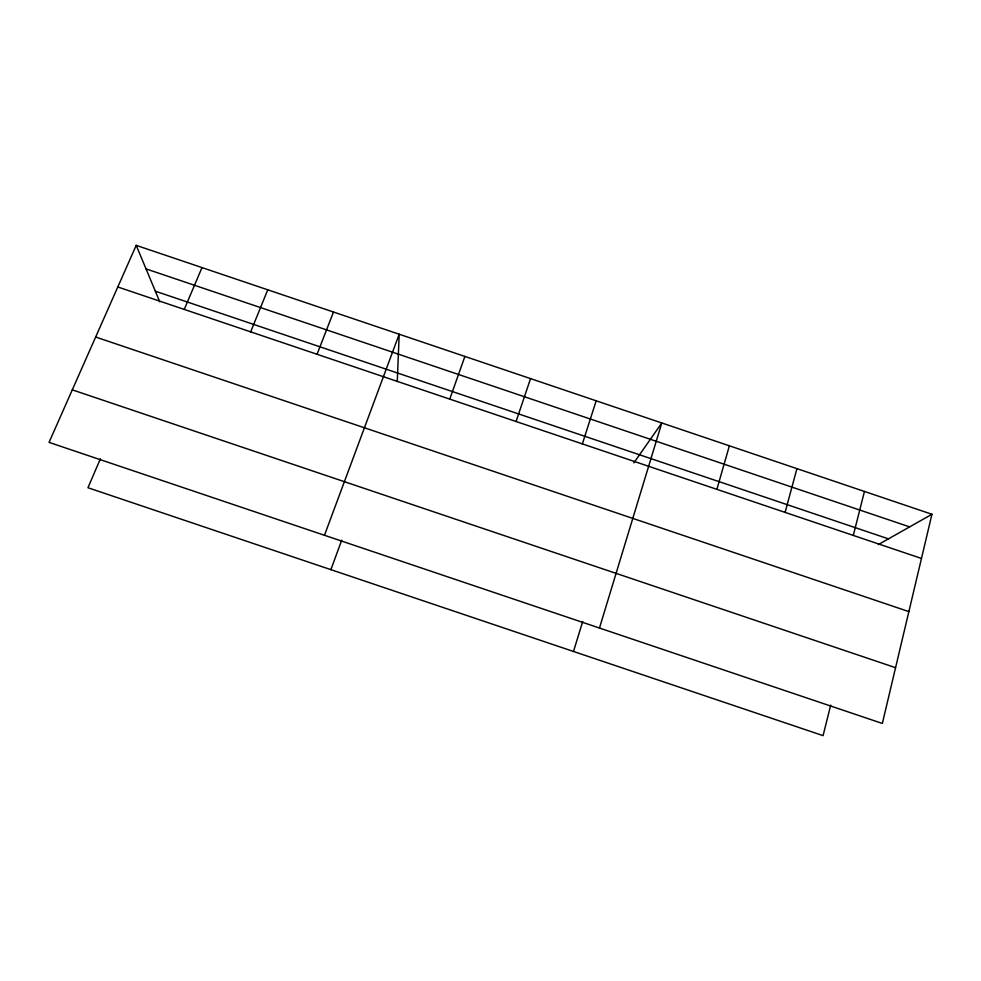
<?xml version="1.0" encoding="UTF-8"?>
<svg xmlns="http://www.w3.org/2000/svg" width="981" height="981" viewBox="0 0 981 981"><rect width="100%" height="100%" fill="white"/><g stroke="black" fill="none" stroke-linecap="round" stroke-linejoin="round"><path stroke-width="1.47" d="M397.256 381.523L399.193 334.239L324.466 535.283M931.95 514.265L882.348 723.451L49.05 442.382L136.212 245.36L931.95 514.265L878.302 544.602M830.686 705.118L823.084 735.64L87.971 487.741L100.393 458.789M853.298 535.43L864.445 491.456M785.107 512.389L796.928 468.636M716.878 489.347L729.374 445.815M599.465 628.036L661.795 422.983L633.849 462.885M573.48 651.47L582.726 621.476M582.358 443.903L596.178 400.8M516.067 421.511L530.549 378.617M449.752 399.108L464.884 356.434M330.891 569.667L341.719 540.188M317.047 354.288L333.491 312.032M250.658 331.86L267.752 289.812M184.244 309.42L202 267.592M72.287 389.849L895.567 667.681M146.034 268.892L909.632 526.883M155.354 291.21L888.443 538.863M117.806 286.979L921.478 558.459M95.66 337.035L908.872 611.604M136.212 245.36L159.805 301.89"/></g></svg>
